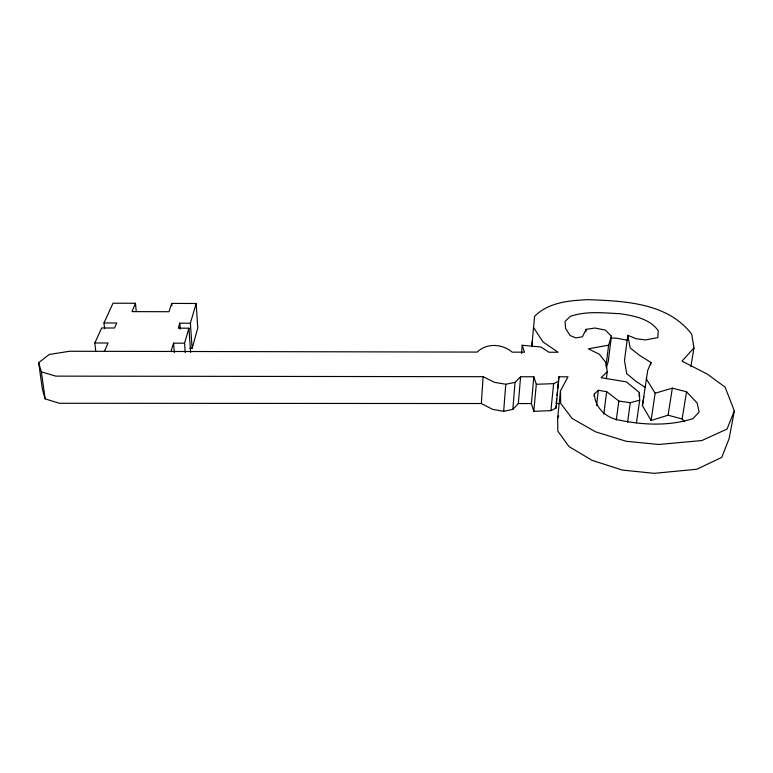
<?xml version="1.0" encoding="UTF-8"?>
<svg xmlns="http://www.w3.org/2000/svg" width="773" height="773" viewBox="0 0 773 773"><rect width="100%" height="100%" fill="white"/><g stroke="black" fill="none" stroke-linecap="round" stroke-linejoin="round"><path stroke-width="1.16" d="M533.467 327.337L542.965 341.917L558.077 352.246L548.917 352.227L540.945 347.019L522.21 345.26L524.461 352.179L512.228 352.159C502.402 343.821 486.729 342.7 477.212 352.082L69.512 351.271L49.308 354.449L38.65 362.672L41.375 371.852L55.762 376.132L483.125 376.693L494.517 382.335L505.774 384.249L515.05 382.364L520.596 376.741L533.834 376.76L531.399 403.554L533.805 411.323L550.907 410.656L556.048 408.086L558.908 376.799L568.02 376.809L560.493 390.8L557.662 418.029L557.797 431.044L568.996 446.552L592.031 460.322L622.275 470.061L654.2 473.337L696.811 469.24L721.75 457.394L729.132 438.62L734.35 410.878L725.093 387.099L707.218 374.045L681.95 361.146L693.961 347.918L691.7 334.187C667.688 302.668 624.41 301.064 588.176 299.663C569.382 300.513 548.559 302.204 534.587 316.36L531.776 346.439M556.048 408.086L556.106 405.825M520.596 376.741L518.335 403.545L512.837 409.352L503.667 411.313L492.556 409.342L481.328 403.525L483.125 376.693M503.667 411.313L505.774 384.249M512.837 409.352L515.05 382.364M521.524 353.454L522.21 345.26M533.805 411.323L536.298 384.287L533.834 376.76M531.824 346.729L532.404 341.048M550.907 410.656L553.623 383.65L558.811 381.176M556.637 398.907L556.164 403.564L559.536 403.564M556.995 395.418L557.362 391.93M557.72 388.433L558.193 383.775M558.55 380.287L558.908 376.799M585.895 331.733L586.166 329.337L594.92 328.032L605.259 330.061L611.424 336.168L608.254 361.503L606.37 367.716M594.06 396.385L594.35 394.008L598.36 390.278L606.65 391.669L618.825 401.013L630.285 402.743L639.686 400.163L639.435 392.539L626.372 381.901L601.152 377.697L607.249 371.668L605.974 362.614L599.23 354.179L588.35 348.836L608.612 345.173L611.424 336.168M596.485 405.641L598.36 390.278M606.003 366.16L608.612 345.173M606.39 378.596L607.249 371.668M603.819 414.164L606.65 391.669M616.294 420.154L618.825 401.013M586.166 329.337L582.369 336.786L575.875 337.917L570.097 335.521L565.575 328.486L565.063 321.346L570.3 316.389C586.321 310.775 603.558 312.959 620.149 313.712C633.995 315.857 649.504 318.544 658.267 330.689L657.823 337.608L645.513 339.927L636.198 338.748L627.811 335.298L624.468 360.585L626.748 373.697L636.189 381.514L645.204 387.399M627.599 422.271L630.285 402.743M638.933 396.085L639.435 392.539M636.459 422.86L639.686 400.163M684.501 421.633L682.105 418.966L668.104 415.198L651.088 420.454L642.411 405.583L647.716 370.431L651.011 362.489L639.812 355.532L630.208 347.966L627.811 335.298M650.663 364.875L651.011 362.489M651.088 420.454L655.146 393.225L646.257 378.818M668.104 415.198L672.336 388.143L686.559 391.805L697.159 403.013L699.13 412.038L692.946 418.637C668.056 426.59 640.798 425.005 615.579 419.304C603.848 415.942 595.075 406.434 594.35 394.008M682.105 418.966L686.559 391.805M690.898 366.586L693.961 347.918M642.411 405.583L643.899 396.916M189.8 348.42L192.129 348.43L197.772 327.994L196.158 303.489L171.751 303.412L168.91 311.722L132.038 311.616L135.478 303.287L113.022 303.209L103.978 322.969L104.606 328.709M185.22 352.614L184.544 343.183L188.931 328.196L178.263 328.167L179.819 323.172L190.39 323.211L196.158 303.489M170.968 351.473L173.567 343.164L184.544 343.183M734.35 410.878L727.026 429.073L701.836 440.542L658.654 444.485L626.256 441.277L595.539 431.817L572.117 418.444L560.686 403.4L560.493 390.8M104.442 351.338L108.046 343.019L94.818 342.99L95.765 351.261M94.818 342.99L101.698 327.965L114.549 328.003L116.713 322.998L103.978 322.969M557.662 418.029L558.734 415.961M655.146 393.225L672.336 388.143M536.298 384.287L553.623 383.65M481.328 403.525L59.395 403.284L45.163 398.868L42.418 389.389L38.65 362.672M518.335 403.545L531.399 403.554M611.172 337.927L617.018 338.236L627.396 340.304M41.375 371.852L45.163 398.868M135.478 303.287L136.232 311.471M173.567 343.164L174.302 352.594M171.751 303.412L171.925 305.741M179.819 323.172L180.264 329.182M190.39 323.211L192.129 348.43M188.931 328.196L190.622 352.44"/></g></svg>
